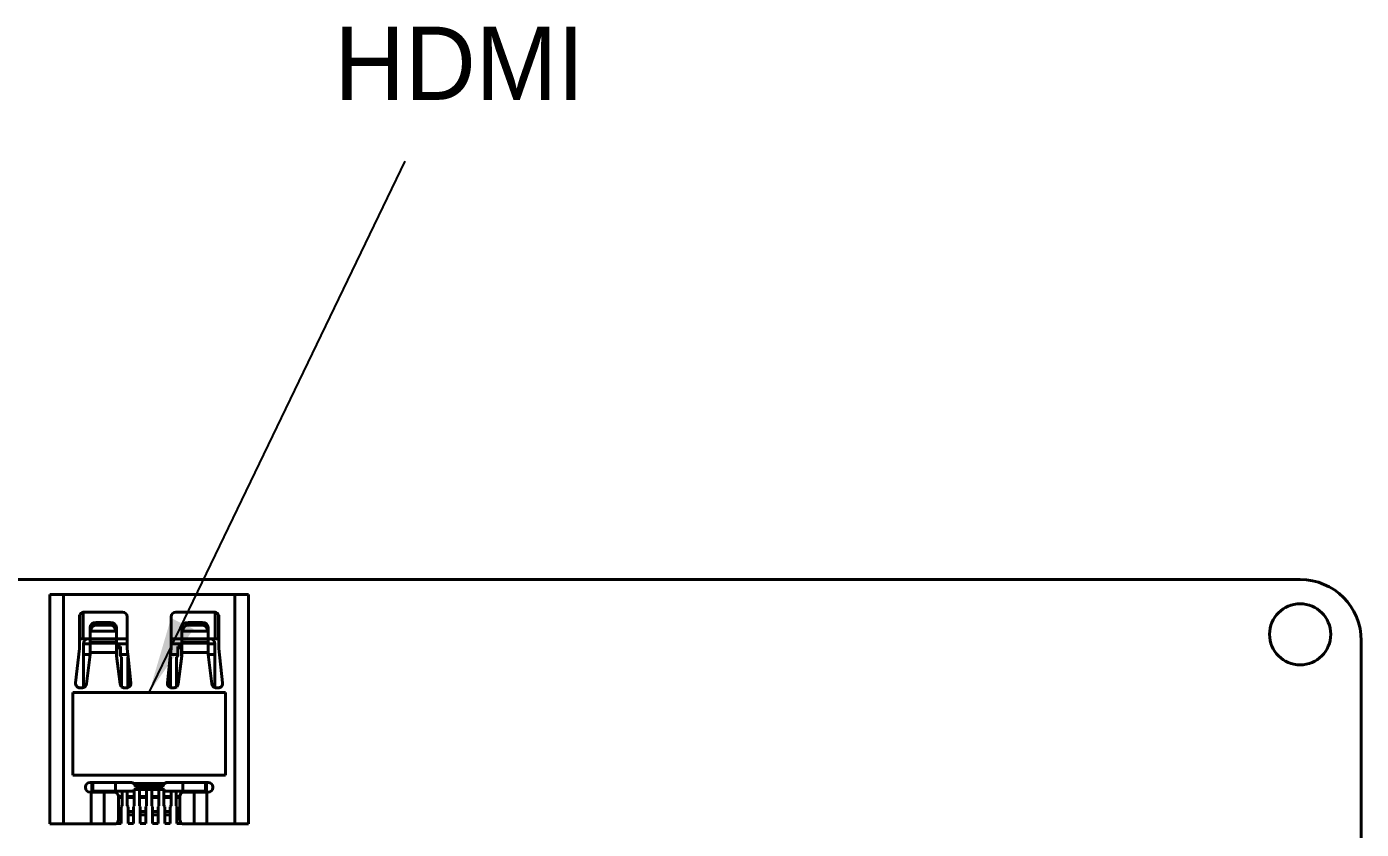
# Model space of a CAD drawing. Header units: millimetres. Extents: x 15 to 205, y 5 to 292.
# Drawn here: x 115.68 to 159.32, y 130.45 to 156.69 of the extents above; entities that cross this region are included whole.
import ezdxf

# ---------------------------------------------------------------- set-up
doc = ezdxf.new("R2010")
doc.units = ezdxf.units.MM
doc.layers.add('Annotations', color=7, linetype='Continuous')
doc.layers.add('Geometries', color=7, linetype='Continuous')
doc.dimstyles.new('ISO-25', dxfattribs={"dimtxt": 2.5, "dimasz": 2.5, "dimexe": 1.25, "dimexo": 0.625, "dimtad": 1, "dimtxsty": 'Standard', "dimcen": 2.5, "dimadec": 0, "dimazin": 0, "dimtfac": 1, "dimtmove": 0, "dimatfit": 3, "dimfxl": 1, "dimarcsym": 0})

msp = doc.modelspace()

# ---------------------------------------------------------------- linework, layer by layer
at = {"layer": 'Geometries', "linetype": 'Continuous', "lineweight": 40}
for p, q in [((61.325, 138.617), (157.325, 138.617)), ((116.437, 138.126), (116.887, 138.126)), ((116.437, 138.126), (116.437, 130.626)), ((116.887, 138.126), (122.488, 138.126)), ((116.887, 130.626), (116.887, 138.126)), ((122.488, 138.126), (122.937, 138.126)), ((122.488, 138.126), (122.488, 130.626)), ((122.937, 130.626), (122.937, 138.126)), ((117.532, 136.676), (117.532, 137.549)), ((117.559, 137.552), (118.816, 137.552)), ((120.559, 137.552), (121.816, 137.552)), ((121.843, 137.549), (121.843, 136.676)), ((117.409, 136.676), (117.409, 137.402)), ((117.423, 137.465), (117.423, 136.676)), ((117.759, 136.881), (117.759, 137.051)), ((117.959, 137.216), (118.416, 137.216)), ((117.959, 137.127), (117.959, 137.216)), ((117.959, 137.127), (118.416, 137.127)), ((118.416, 137.216), (118.416, 137.127)), ((118.616, 137.051), (118.616, 136.881)), ((118.966, 137.402), (118.966, 136.676)), ((120.409, 136.676), (120.409, 137.402)), ((120.759, 136.881), (120.759, 137.051)), ((120.959, 137.216), (121.416, 137.216)), ((120.959, 137.127), (120.959, 137.216)), ((120.959, 137.127), (121.416, 137.127)), ((121.416, 137.216), (121.416, 137.127)), ((121.616, 137.051), (121.616, 136.881)), ((121.952, 136.676), (121.952, 137.465)), ((121.966, 137.402), (121.966, 136.676)), ((117.409, 136.362), (117.409, 136.676)), ((117.423, 136.676), (117.409, 136.676)), ((117.532, 136.676), (117.423, 136.676)), ((117.532, 136.676), (117.697, 136.676)), ((117.759, 136.676), (117.697, 136.676)), ((117.759, 136.676), (117.759, 136.881)), ((117.759, 136.674), (117.759, 136.676)), ((117.759, 136.57), (117.759, 136.674)), ((118.616, 136.674), (117.759, 136.674)), ((118.608, 136.929), (117.767, 136.929)), ((118.616, 136.881), (118.616, 136.676)), ((118.966, 136.676), (118.616, 136.676)), ((118.616, 136.676), (118.616, 136.674)), ((118.616, 136.674), (118.616, 136.57)), ((118.966, 136.676), (118.966, 136.516)), ((120.759, 136.676), (120.409, 136.676)), ((120.409, 136.516), (120.409, 136.676)), ((120.759, 136.676), (120.759, 136.881)), ((120.759, 136.674), (120.759, 136.676)), ((121.616, 136.674), (120.759, 136.674)), ((120.759, 136.57), (120.759, 136.674)), ((121.608, 136.929), (120.767, 136.929)), ((121.616, 136.881), (121.616, 136.676)), ((121.677, 136.676), (121.616, 136.676)), ((121.616, 136.676), (121.616, 136.674)), ((121.616, 136.674), (121.616, 136.57)), ((121.843, 136.676), (121.677, 136.676)), ((121.952, 136.676), (121.843, 136.676)), ((121.966, 136.676), (121.952, 136.676)), ((121.966, 136.676), (121.966, 136.362)), ((159.325, 136.617), (159.325, 129.676)), ((117.284, 135.24), (117.409, 136.362)), ((117.537, 136.516), (117.759, 136.516)), ((117.537, 136.166), (117.537, 136.516)), ((117.537, 136.166), (117.537, 135.082)), ((117.537, 136.166), (117.758, 136.166)), ((117.758, 136.166), (117.634, 135.204)), ((117.759, 136.17), (117.758, 136.166)), ((117.759, 136.539), (117.759, 136.57)), ((117.759, 136.57), (118.616, 136.57)), ((118.616, 136.539), (117.759, 136.539)), ((117.759, 136.516), (117.759, 136.539)), ((117.759, 136.23), (117.759, 136.516)), ((117.759, 136.23), (118.616, 136.23)), ((117.759, 136.17), (117.759, 136.23)), ((118.616, 136.57), (118.616, 136.539)), ((118.616, 136.539), (118.616, 136.516)), ((118.616, 136.516), (118.616, 136.23)), ((118.616, 136.516), (118.966, 136.516)), ((118.616, 136.17), (118.616, 136.23)), ((118.617, 136.166), (118.616, 136.17)), ((118.617, 136.166), (118.627, 136.166)), ((118.623, 136.119), (118.617, 136.166)), ((118.747, 136.433), (118.627, 136.433)), ((118.627, 136.389), (118.627, 136.433)), ((118.627, 136.389), (118.747, 136.389)), ((118.627, 136.389), (118.627, 136.166)), ((118.627, 136.166), (118.627, 136.128)), ((118.747, 136.433), (118.747, 136.389)), ((118.747, 136.166), (118.747, 136.389)), ((118.747, 136.166), (118.988, 136.166)), ((118.747, 136.128), (118.747, 136.166)), ((118.966, 136.516), (118.966, 136.362)), ((118.966, 136.362), (118.988, 136.166)), ((118.988, 136.166), (118.996, 136.092)), ((120.379, 136.092), (120.387, 136.166)), ((120.387, 136.166), (120.409, 136.362)), ((120.387, 136.166), (120.627, 136.166)), ((120.409, 136.516), (120.759, 136.516)), ((120.409, 136.362), (120.409, 136.516)), ((120.627, 136.389), (120.627, 136.433)), ((120.747, 136.433), (120.627, 136.433)), ((120.627, 136.389), (120.747, 136.389)), ((120.627, 136.389), (120.627, 136.166)), ((120.627, 136.166), (120.627, 136.128)), ((120.747, 136.433), (120.747, 136.389)), ((120.747, 136.166), (120.747, 136.389)), ((120.747, 136.166), (120.758, 136.166)), ((120.747, 136.128), (120.747, 136.166)), ((120.758, 136.166), (120.752, 136.119)), ((120.759, 136.17), (120.758, 136.166)), ((120.759, 136.539), (120.759, 136.57)), ((120.759, 136.57), (121.616, 136.57)), ((120.759, 136.516), (120.759, 136.539)), ((121.616, 136.539), (120.759, 136.539)), ((120.759, 136.23), (120.759, 136.516)), ((120.759, 136.23), (121.616, 136.23)), ((120.759, 136.23), (120.759, 136.17)), ((121.616, 136.57), (121.616, 136.539)), ((121.616, 136.539), (121.616, 136.516)), ((121.616, 136.516), (121.616, 136.23)), ((121.616, 136.516), (121.837, 136.516)), ((121.616, 136.17), (121.616, 136.23)), ((121.617, 136.166), (121.616, 136.17)), ((121.617, 136.166), (121.837, 136.166)), ((121.741, 135.204), (121.617, 136.166)), ((121.837, 136.516), (121.837, 136.166)), ((121.837, 136.166), (121.837, 135.082)), ((121.966, 136.362), (122.091, 135.24)), ((118.625, 136.121), (118.623, 136.119)), ((118.741, 135.204), (118.623, 136.119)), ((118.75, 136.121), (118.787, 136.084)), ((118.788, 136.084), (118.787, 136.084)), ((118.787, 136.084), (118.787, 135.113)), ((118.996, 136.092), (118.987, 136.084)), ((118.987, 135.08), (118.987, 136.084)), ((118.996, 136.092), (119.091, 135.24)), ((120.284, 135.24), (120.379, 136.092)), ((120.388, 136.084), (120.379, 136.092)), ((120.387, 136.084), (120.387, 135.08)), ((120.625, 136.121), (120.587, 136.084)), ((120.587, 135.113), (120.587, 136.084)), ((120.752, 136.119), (120.634, 135.204)), ((120.752, 136.119), (120.75, 136.121)), ((122.187, 134.926), (117.187, 134.926)), ((117.187, 134.926), (117.187, 132.226)), ((117.486, 135.073), (117.433, 135.073)), ((118.942, 135.073), (118.889, 135.073)), ((120.433, 135.073), (120.486, 135.073)), ((121.889, 135.073), (121.942, 135.073)), ((122.187, 132.226), (122.187, 134.926)), ((117.187, 132.226), (122.187, 132.226)), ((117.607, 131.816), (117.607, 131.836)), ((117.757, 131.986), (117.814, 131.986)), ((117.814, 131.986), (117.844, 131.986)), ((117.814, 131.986), (117.814, 131.666)), ((117.844, 131.986), (118.587, 131.986)), ((117.844, 131.697), (117.844, 131.986)), ((118.587, 131.986), (118.587, 131.697)), ((118.587, 131.986), (119.087, 131.986)), ((119.189, 131.946), (120.186, 131.946)), ((120.138, 131.846), (119.237, 131.846)), ((119.237, 131.836), (119.237, 131.826)), ((120.137, 131.826), (119.237, 131.826)), ((120.137, 131.826), (120.137, 131.836)), ((120.287, 131.986), (120.787, 131.986)), ((120.787, 131.697), (120.787, 131.986)), ((120.787, 131.986), (121.531, 131.986)), ((121.531, 131.986), (121.531, 131.697)), ((121.531, 131.986), (121.561, 131.986)), ((121.561, 131.666), (121.561, 131.986)), ((121.561, 131.986), (121.617, 131.986)), ((121.767, 131.836), (121.767, 131.816)), ((117.757, 131.666), (117.796, 131.666)), ((117.796, 131.666), (117.814, 131.666)), ((117.796, 131.666), (117.796, 130.626)), ((117.814, 131.666), (117.914, 131.666)), ((117.844, 131.697), (117.914, 131.697)), ((117.914, 131.697), (117.914, 131.666)), ((117.914, 131.697), (118.002, 131.697)), ((117.914, 131.666), (118.002, 131.666)), ((118.002, 131.697), (118.002, 131.666)), ((118.002, 131.697), (118.172, 131.697)), ((118.002, 131.666), (118.172, 131.666)), ((118.172, 131.666), (118.172, 131.697)), ((118.172, 131.697), (118.402, 131.697)), ((118.172, 131.666), (118.22, 131.666)), ((118.402, 131.666), (118.22, 131.666)), ((118.22, 130.626), (118.22, 131.666)), ((118.402, 131.697), (118.402, 131.666)), ((118.402, 131.697), (118.572, 131.697)), ((118.572, 131.666), (118.402, 131.666)), ((118.572, 131.666), (118.572, 131.697)), ((118.572, 131.697), (118.587, 131.697)), ((118.574, 131.666), (118.572, 131.666)), ((118.587, 131.697), (118.802, 131.697)), ((118.68, 131.526), (118.802, 131.526)), ((118.68, 131.516), (118.68, 131.486)), ((118.68, 131.486), (118.802, 131.486)), ((118.68, 131.486), (118.68, 131.032)), ((118.802, 131.697), (118.802, 131.526)), ((118.802, 131.697), (118.972, 131.697)), ((118.802, 131.526), (118.802, 131.486)), ((118.802, 131.486), (118.802, 131.22)), ((118.972, 131.526), (118.972, 131.697)), ((118.972, 131.697), (119.187, 131.697)), ((118.972, 131.526), (119.202, 131.526)), ((118.972, 131.486), (118.972, 131.526)), ((118.972, 131.22), (118.972, 131.486)), ((118.972, 131.486), (119.202, 131.486)), ((119.187, 131.697), (119.187, 131.747)), ((119.202, 131.747), (119.187, 131.747)), ((119.202, 131.747), (119.202, 131.526)), ((119.372, 131.747), (119.202, 131.747)), ((119.202, 131.526), (119.202, 131.486)), ((119.202, 131.486), (119.202, 131.22)), ((119.372, 131.526), (119.372, 131.747)), ((119.602, 131.747), (119.372, 131.747)), ((119.372, 131.486), (119.372, 131.526)), ((119.372, 131.526), (119.602, 131.526)), ((119.372, 131.22), (119.372, 131.486)), ((119.372, 131.486), (119.602, 131.486)), ((119.602, 131.747), (119.602, 131.526)), ((119.772, 131.747), (119.602, 131.747)), ((119.602, 131.526), (119.602, 131.486)), ((119.602, 131.486), (119.602, 131.22)), ((119.772, 131.526), (119.772, 131.747)), ((120.002, 131.747), (119.772, 131.747)), ((119.772, 131.486), (119.772, 131.526)), ((119.772, 131.526), (120.002, 131.526)), ((119.772, 131.22), (119.772, 131.486)), ((119.772, 131.486), (120.002, 131.486)), ((120.002, 131.747), (120.002, 131.526)), ((120.172, 131.747), (120.002, 131.747)), ((120.002, 131.526), (120.002, 131.486)), ((120.002, 131.486), (120.002, 131.22)), ((120.172, 131.526), (120.172, 131.747)), ((120.187, 131.747), (120.172, 131.747)), ((120.172, 131.486), (120.172, 131.526)), ((120.172, 131.526), (120.402, 131.526)), ((120.172, 131.22), (120.172, 131.486)), ((120.172, 131.486), (120.402, 131.486)), ((120.187, 131.747), (120.187, 131.697)), ((120.187, 131.697), (120.402, 131.697)), ((120.402, 131.697), (120.402, 131.526)), ((120.402, 131.697), (120.572, 131.697)), ((120.402, 131.526), (120.402, 131.486)), ((120.402, 131.486), (120.402, 131.22)), ((120.572, 131.526), (120.572, 131.697)), ((120.572, 131.697), (120.787, 131.697)), ((120.572, 131.486), (120.572, 131.526)), ((120.572, 131.526), (120.695, 131.526)), ((120.572, 131.22), (120.572, 131.486)), ((120.572, 131.486), (120.695, 131.486)), ((120.695, 131.486), (120.695, 131.516)), ((120.695, 131.032), (120.695, 131.486)), ((120.787, 131.697), (120.802, 131.697)), ((120.801, 131.666), (120.802, 131.666)), ((120.802, 131.697), (120.972, 131.697)), ((120.802, 131.697), (120.802, 131.666)), ((120.802, 131.666), (120.972, 131.666)), ((120.972, 131.666), (120.972, 131.697)), ((120.972, 131.697), (121.202, 131.697)), ((120.972, 131.666), (121.155, 131.666)), ((121.155, 131.666), (121.202, 131.666)), ((121.155, 131.666), (121.155, 130.626)), ((121.202, 131.697), (121.202, 131.666)), ((121.202, 131.697), (121.372, 131.697)), ((121.202, 131.666), (121.372, 131.666)), ((121.372, 131.666), (121.372, 131.697)), ((121.372, 131.697), (121.461, 131.697)), ((121.372, 131.666), (121.461, 131.666)), ((121.461, 131.697), (121.531, 131.697)), ((121.461, 131.666), (121.461, 131.697)), ((121.461, 131.666), (121.561, 131.666)), ((121.561, 131.666), (121.579, 131.666)), ((121.579, 130.626), (121.579, 131.666)), ((121.617, 131.666), (121.579, 131.666)), ((118.777, 131.032), (118.68, 131.032)), ((118.68, 131.032), (118.68, 130.922)), ((118.777, 131.19), (118.802, 131.22)), ((118.777, 131.19), (118.777, 131.032)), ((118.777, 131.032), (118.777, 130.922)), ((118.972, 131.22), (118.997, 131.19)), ((118.997, 131.19), (118.997, 131.032)), ((118.997, 130.922), (118.997, 131.032)), ((119.177, 131.032), (118.997, 131.032)), ((119.177, 131.19), (119.202, 131.22)), ((119.177, 131.19), (119.177, 131.032)), ((119.177, 131.032), (119.177, 130.922)), ((119.372, 131.22), (119.397, 131.19)), ((119.397, 131.19), (119.397, 131.032)), ((119.397, 130.922), (119.397, 131.032)), ((119.577, 131.032), (119.397, 131.032)), ((119.577, 131.19), (119.602, 131.22)), ((119.577, 131.19), (119.577, 131.032)), ((119.577, 131.032), (119.577, 130.922)), ((119.772, 131.22), (119.797, 131.19)), ((119.797, 131.19), (119.797, 131.032)), ((119.797, 130.922), (119.797, 131.032)), ((119.977, 131.032), (119.797, 131.032)), ((119.977, 131.19), (120.002, 131.22)), ((119.977, 131.19), (119.977, 131.032)), ((119.977, 131.032), (119.977, 130.922)), ((120.172, 131.22), (120.197, 131.19)), ((120.197, 131.19), (120.197, 131.032)), ((120.197, 130.922), (120.197, 131.032)), ((120.377, 131.032), (120.197, 131.032)), ((120.377, 131.19), (120.402, 131.22)), ((120.377, 131.19), (120.377, 131.032)), ((120.377, 131.032), (120.377, 130.922)), ((120.572, 131.22), (120.597, 131.19)), ((120.597, 131.19), (120.597, 131.032)), ((120.597, 130.922), (120.597, 131.032)), ((120.695, 131.032), (120.597, 131.032)), ((120.695, 130.922), (120.695, 131.032)), ((116.887, 130.626), (116.437, 130.626)), ((117.796, 130.626), (116.887, 130.626)), ((118.22, 130.626), (117.796, 130.626)), ((118.574, 130.626), (118.22, 130.626)), ((118.613, 130.636), (118.777, 130.636)), ((118.68, 130.922), (118.777, 130.922)), ((118.68, 130.922), (118.68, 130.776)), ((118.777, 130.922), (118.777, 130.636)), ((118.997, 130.922), (119.177, 130.922)), ((118.997, 130.636), (118.997, 130.922)), ((118.997, 130.636), (119.177, 130.636)), ((119.177, 130.922), (119.177, 130.636)), ((119.397, 130.922), (119.577, 130.922)), ((119.397, 130.636), (119.397, 130.922)), ((119.397, 130.636), (119.577, 130.636)), ((119.577, 130.922), (119.577, 130.636)), ((119.797, 130.636), (119.797, 130.922)), ((119.797, 130.922), (119.977, 130.922)), ((119.797, 130.636), (119.977, 130.636)), ((119.977, 130.922), (119.977, 130.636)), ((120.197, 130.636), (120.197, 130.922)), ((120.197, 130.922), (120.377, 130.922)), ((120.197, 130.636), (120.377, 130.636)), ((120.377, 130.922), (120.377, 130.636)), ((120.597, 130.636), (120.597, 130.922)), ((120.597, 130.922), (120.695, 130.922)), ((120.597, 130.636), (120.762, 130.636)), ((120.695, 130.776), (120.695, 130.922)), ((121.155, 130.626), (120.801, 130.626)), ((121.579, 130.626), (121.155, 130.626)), ((122.488, 130.626), (121.579, 130.626)), ((122.937, 130.626), (122.488, 130.626))]:
    msp.add_line(p, q, dxfattribs=at)
msp.add_circle((157.325, 136.826), 1, dxfattribs=at)
for centre, radius, start, end in [((157.325, 136.617), 2, 0, 90), ((117.559, 137.402), 0.15, 100.3468, 154.8651), ((117.559, 137.402), 0.15, 90, 100.3468), ((118.816, 137.402), 0.15, 0, 90), ((120.559, 137.402), 0.15, 90, 180), ((121.816, 137.402), 0.15, 79.6532, 90), ((121.816, 137.402), 0.15, 25.1349, 79.6532), ((117.559, 137.402), 0.15, 154.8651, 180), ((121.816, 137.402), 0.15, 0, 25.1349), ((117.697, 136.516), 0.16, 90, 180), ((121.677, 136.516), 0.16, 0, 90), ((118.617, 136.128), 0.01, 315, 0), ((118.757, 136.128), 0.01, 180, 225), ((120.617, 136.128), 0.01, 315, 0), ((120.757, 136.128), 0.01, 180, 225), ((117.433, 135.223), 0.15, 173.6598, 270), ((117.486, 135.223), 0.15, 270, 290.205), ((117.486, 135.223), 0.15, 290.205, 352.6598), ((118.889, 135.223), 0.15, 187.3402, 227.2568), ((118.889, 135.223), 0.15, 227.2568, 270), ((118.942, 135.223), 0.15, 270, 287.7997), ((118.942, 135.223), 0.15, 287.7997, 6.3402), ((120.433, 135.223), 0.15, 173.6598, 252.2003), ((120.433, 135.223), 0.15, 252.2003, 270), ((120.486, 135.223), 0.15, 270, 312.7432), ((120.486, 135.223), 0.15, 312.7432, 352.6598), ((121.889, 135.223), 0.15, 187.3402, 249.795), ((121.889, 135.223), 0.15, 249.795, 270), ((121.942, 135.223), 0.15, 270, 6.3402), ((117.757, 131.836), 0.15, 90, 180), ((117.757, 131.816), 0.15, 180, 270), ((119.087, 131.836), 0.15, 47.1666, 90), ((119.087, 131.836), 0.15, 3.8226, 47.1666), ((119.087, 131.836), 0.15, 0, 3.8226), ((120.287, 131.836), 0.15, 176.1774, 180), ((120.287, 131.836), 0.15, 132.8334, 176.1774), ((120.287, 131.836), 0.15, 90, 132.8334), ((121.617, 131.836), 0.15, 0, 90), ((121.617, 131.816), 0.15, 270, 0)]:
    msp.add_arc(centre, radius, start, end, dxfattribs=at)
for centre, major_axis, ratio, start_param, end_param in [((117.959, 137.051), (-0.2, 0), 0.82508, 4.712389, 6.283185), ((117.959, 136.849), (0, 0.278), 0.719375, 0, 1.281045), ((118.416, 137.051), (-0.2, 0), 0.82508, 3.141593, 4.712389), ((118.416, 136.849), (0, -0.278), 0.719375, 1.860548, 3.141593), ((120.959, 137.051), (-0.2, 0), 0.82508, 4.712389, 6.283185), ((120.959, 136.849), (0, 0.278), 0.719375, 0, 1.281045), ((121.416, 137.051), (-0.2, 0), 0.82508, 3.141593, 4.712389), ((121.416, 136.849), (0, -0.278), 0.719375, 1.860548, 3.141593), ((117.959, 136.881), (0.2, 0), 0.82508, 2.851841, 3.141593), ((118.416, 136.881), (0.2, 0), 0.82508, 0, 0.289752), ((120.959, 136.881), (0.2, 0), 0.82508, 2.851841, 3.141593), ((121.416, 136.881), (0.2, 0), 0.82508, 0, 0.289752), ((118.574, 131.516), (0, -0.15), 0.707107, 1.637512, 3.141593), ((118.574, 131.516), (0, -0.15), 0.707107, 1.570796, 1.637512), ((120.801, 131.516), (0, -0.15), 0.707107, 3.141593, 4.645673), ((120.801, 131.516), (0, -0.15), 0.707107, 4.645673, 4.712389), ((118.574, 130.776), (0, -0.15), 0.707107, 0, 0.375399), ((118.574, 130.776), (0, -0.15), 0.707107, 0.375399, 1.570796), ((120.801, 130.776), (0, -0.15), 0.707107, 4.712389, 5.907786), ((120.801, 130.776), (0, -0.15), 0.707107, 5.907786, 6.283185)]:
    msp.add_ellipse(centre, major_axis=major_axis, ratio=ratio, start_param=start_param, end_param=end_param, dxfattribs=at)

# ---------------------------------------------------------------- texts
at = {"layer": 'Annotations', "linetype": 'Continuous', "lineweight": 15, "insert": (125.747, 155.497), "char_height": 1.79438, "width": 84.66672, "attachment_point": 4}
msp.add_mtext('{\\fSF-Mono-Regular-Extended.ttf|b0|i0|c0|p0;\\H1.333333x;HDMI}', dxfattribs=at)

# ---------------------------------------------------------------- leaders
at = {"layer": 'Annotations', "linetype": 'Continuous', "lineweight": 15}
msp.add_leader([(119.687, 134.926), (128.064, 152.3)], dimstyle='ISO-25', dxfattribs=at)

doc.saveas('drawing.dxf')
